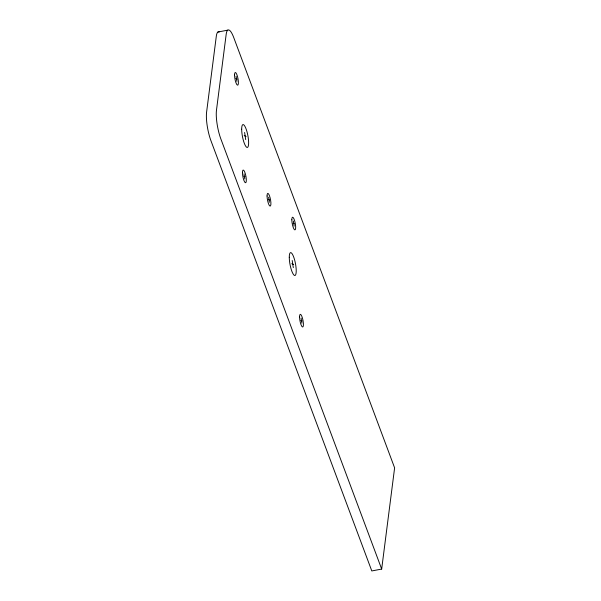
<?xml version="1.0" encoding="UTF-8"?>
<svg xmlns="http://www.w3.org/2000/svg" width="601" height="601" viewBox="0 0 601 601"><rect width="100%" height="100%" fill="white"/><g stroke="black" fill="none" stroke-linecap="round" stroke-linejoin="round"><path stroke-width="0.9" d="M381.673 569.064L394.617 467.856L233.759 37.615A20.689 4.891 79.2 0 0 226.179 34.325L216.473 110.231A20.689 4.891 79.2 0 0 220.815 138.823L381.673 569.064L371.801 570.95L210.936 140.702A20.689 4.891 79.2 0 1 206.594 112.117L216.307 36.21A20.689 4.891 79.2 0 1 219.192 31.936M217.915 32.026L227.787 30.14M235.81 78.558L237.147 79.137M244.209 135.608L246.102 136.435M243.721 176.131L245.065 176.717M268.324 199.472L269.661 200.058M293.093 223.279L294.43 223.857M291.801 263.659L293.694 264.478M300.831 320.386L302.168 320.964M293.378 221.04L294.144 226.096M301.116 318.147L301.882 323.203M292.206 260.496L293.296 267.64M268.609 197.241L269.376 202.289M236.095 76.319L236.862 81.375M244.615 132.445L245.704 139.597M244.006 173.899L244.78 178.948M241.685 129.207A11.637 2.75 79.2 0 0 246.883 147.388A11.637 2.75 79.2 0 0 246.906 131.469A11.637 2.75 79.2 0 0 241.685 129.207M289.276 257.251A11.637 2.75 79.2 0 0 294.475 275.438A11.637 2.75 79.2 0 0 294.498 259.512A11.637 2.75 79.2 0 0 289.276 257.251M267.062 195.979A6.468 1.525 79.2 0 0 269.947 206.083A6.468 1.525 79.2 0 0 269.962 197.233A6.468 1.525 79.2 0 0 267.062 195.979M234.548 75.065A6.468 1.525 79.2 0 0 237.44 85.169A6.468 1.525 79.2 0 0 237.448 76.319A6.468 1.525 79.2 0 0 234.548 75.065M299.568 316.892A6.468 1.525 79.2 0 0 302.461 326.997A6.468 1.525 79.2 0 0 302.468 318.147A6.468 1.525 79.2 0 0 299.568 316.892M291.831 219.786A6.468 1.525 79.2 0 0 294.723 229.882A6.468 1.525 79.2 0 0 294.73 221.04A6.468 1.525 79.2 0 0 291.831 219.786M242.466 172.637A6.468 1.525 79.2 0 0 245.351 182.742A6.468 1.525 79.2 0 0 245.366 173.892A6.468 1.525 79.2 0 0 242.466 172.637"/></g></svg>
